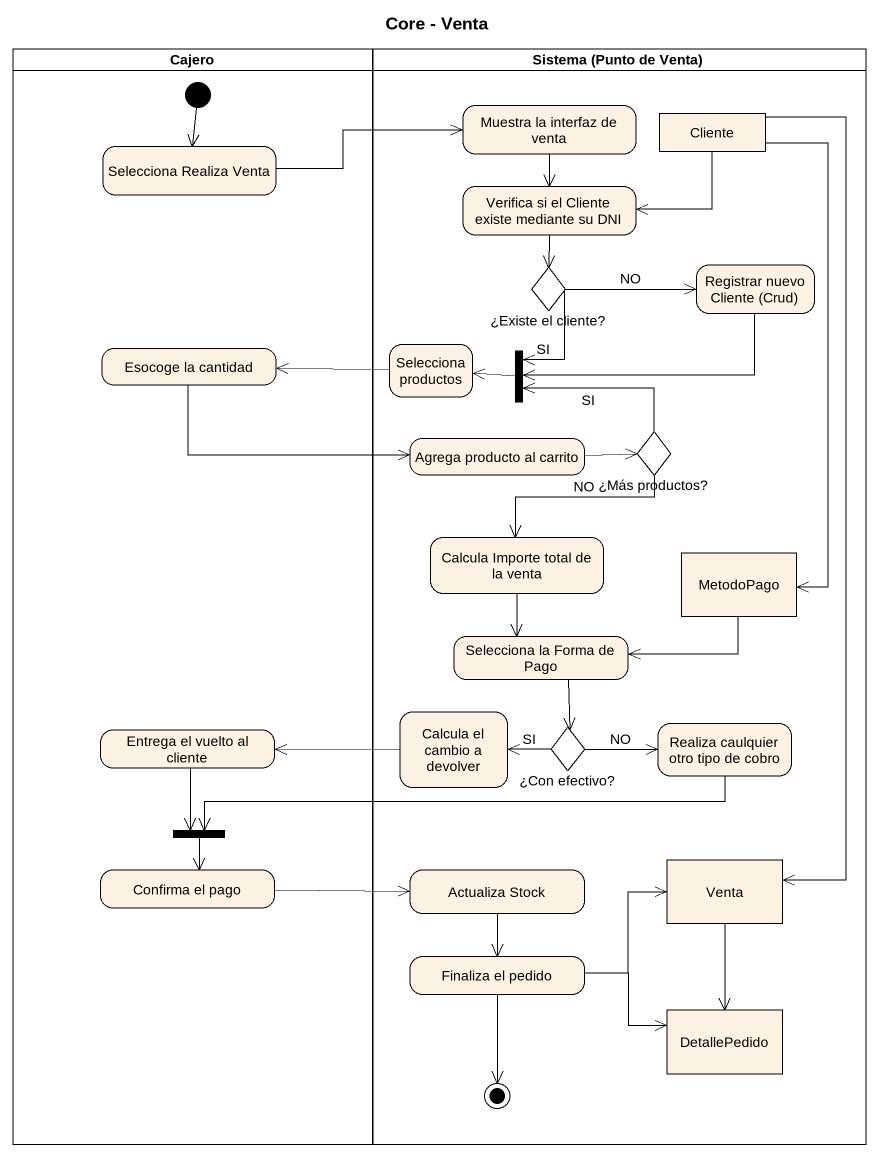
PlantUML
@startuml
title Core - Venta
hide empty description
state Cajero <<partition>> {
  state "Selecciona Realiza Venta" as Selecciona_Realiza_Venta
  state "Esocoge la cantidad" as Esocoge_la_cantidad
  state "Entrega el vuelto al cliente" as Entrega_el_vuelto_al_cliente
  state fork2 <<join>>
  state "Confirma el pago" as Confirma_el_pago
  [*] --> Selecciona_Realiza_Venta
}
state "Sistema (Punto de Venta)" as Sistema_Punto_de_Venta <<partition>> {
  state "Muestra la interfaz de venta" as Muestra_la_interfaz_de_venta
  state Cliente <<object>>
  state "Verifica si el Cliente existe mediante su DNI" as Verifica_si_el_Cliente
  state "¿Existe el cliente?" as Existe_el_cliente <<choice>>
  state "Registrar nuevo Cliente (Crud)" as Registrar_nuevo_Cliente_Crud
  state "Selecciona productos" as Selecciona_productos
  state fork1 <<join>>
  state "Agrega producto al carrito" as Agrega_producto_al_carrito
  state "¿Más productos?" as Más_productos <<choice>>
  state "Calcula Importe total de la venta" as Calcula_Importe_total_de_la
  state MetodoPago <<object>>
  state "Selecciona la Forma de Pago" as Selecciona_la_Forma_de_Pago
  state "Calcula el cambio a devolver" as Calcula_el_cambio_a_devolver
  state "¿Con efectivo?" as Con_efectivo <<choice>>
  state "Realiza caulquier otro tipo de cobro" as Realiza_caulquier_otro_tipo
  state "Actualiza Stock" as Actualiza_Stock
  state Venta <<object>>
  state "Finaliza el pedido" as Finaliza_el_pedido
  state DetallePedido <<object>>
  Finaliza_el_pedido --> [*]
}
Muestra_la_interfaz_de_venta --> Verifica_si_el_Cliente
Cliente -left-> Verifica_si_el_Cliente
Cliente --> MetodoPago
Cliente --> Venta
Selecciona_Realiza_Venta -right-> Muestra_la_interfaz_de_venta
Verifica_si_el_Cliente --> Existe_el_cliente
Existe_el_cliente -right-> Registrar_nuevo_Cliente_Crud : NO
Existe_el_cliente --> fork1 : SI
Registrar_nuevo_Cliente_Crud -left-> fork1
Esocoge_la_cantidad -right-> Agrega_producto_al_carrito
Selecciona_productos -left-> Esocoge_la_cantidad
fork1 -left-> Selecciona_productos
Agrega_producto_al_carrito -right-> Más_productos
Más_productos -left-> fork1 : SI
Más_productos --> Calcula_Importe_total_de_la : NO
Calcula_Importe_total_de_la --> Selecciona_la_Forma_de_Pago
MetodoPago -left-> Selecciona_la_Forma_de_Pago
Selecciona_la_Forma_de_Pago --> Con_efectivo
Calcula_el_cambio_a_devolver -left-> Entrega_el_vuelto_al_cliente
Entrega_el_vuelto_al_cliente --> fork2
Con_efectivo -left-> Calcula_el_cambio_a_devolver : SI
Con_efectivo -right-> Realiza_caulquier_otro_tipo : NO
Realiza_caulquier_otro_tipo -left-> fork2
fork2 --> Confirma_el_pago
Confirma_el_pago -right-> Actualiza_Stock
Actualiza_Stock --> Finaliza_el_pedido
Venta --> DetallePedido
Finaliza_el_pedido -right-> Venta
Finaliza_el_pedido -right-> DetallePedido
@enduml
